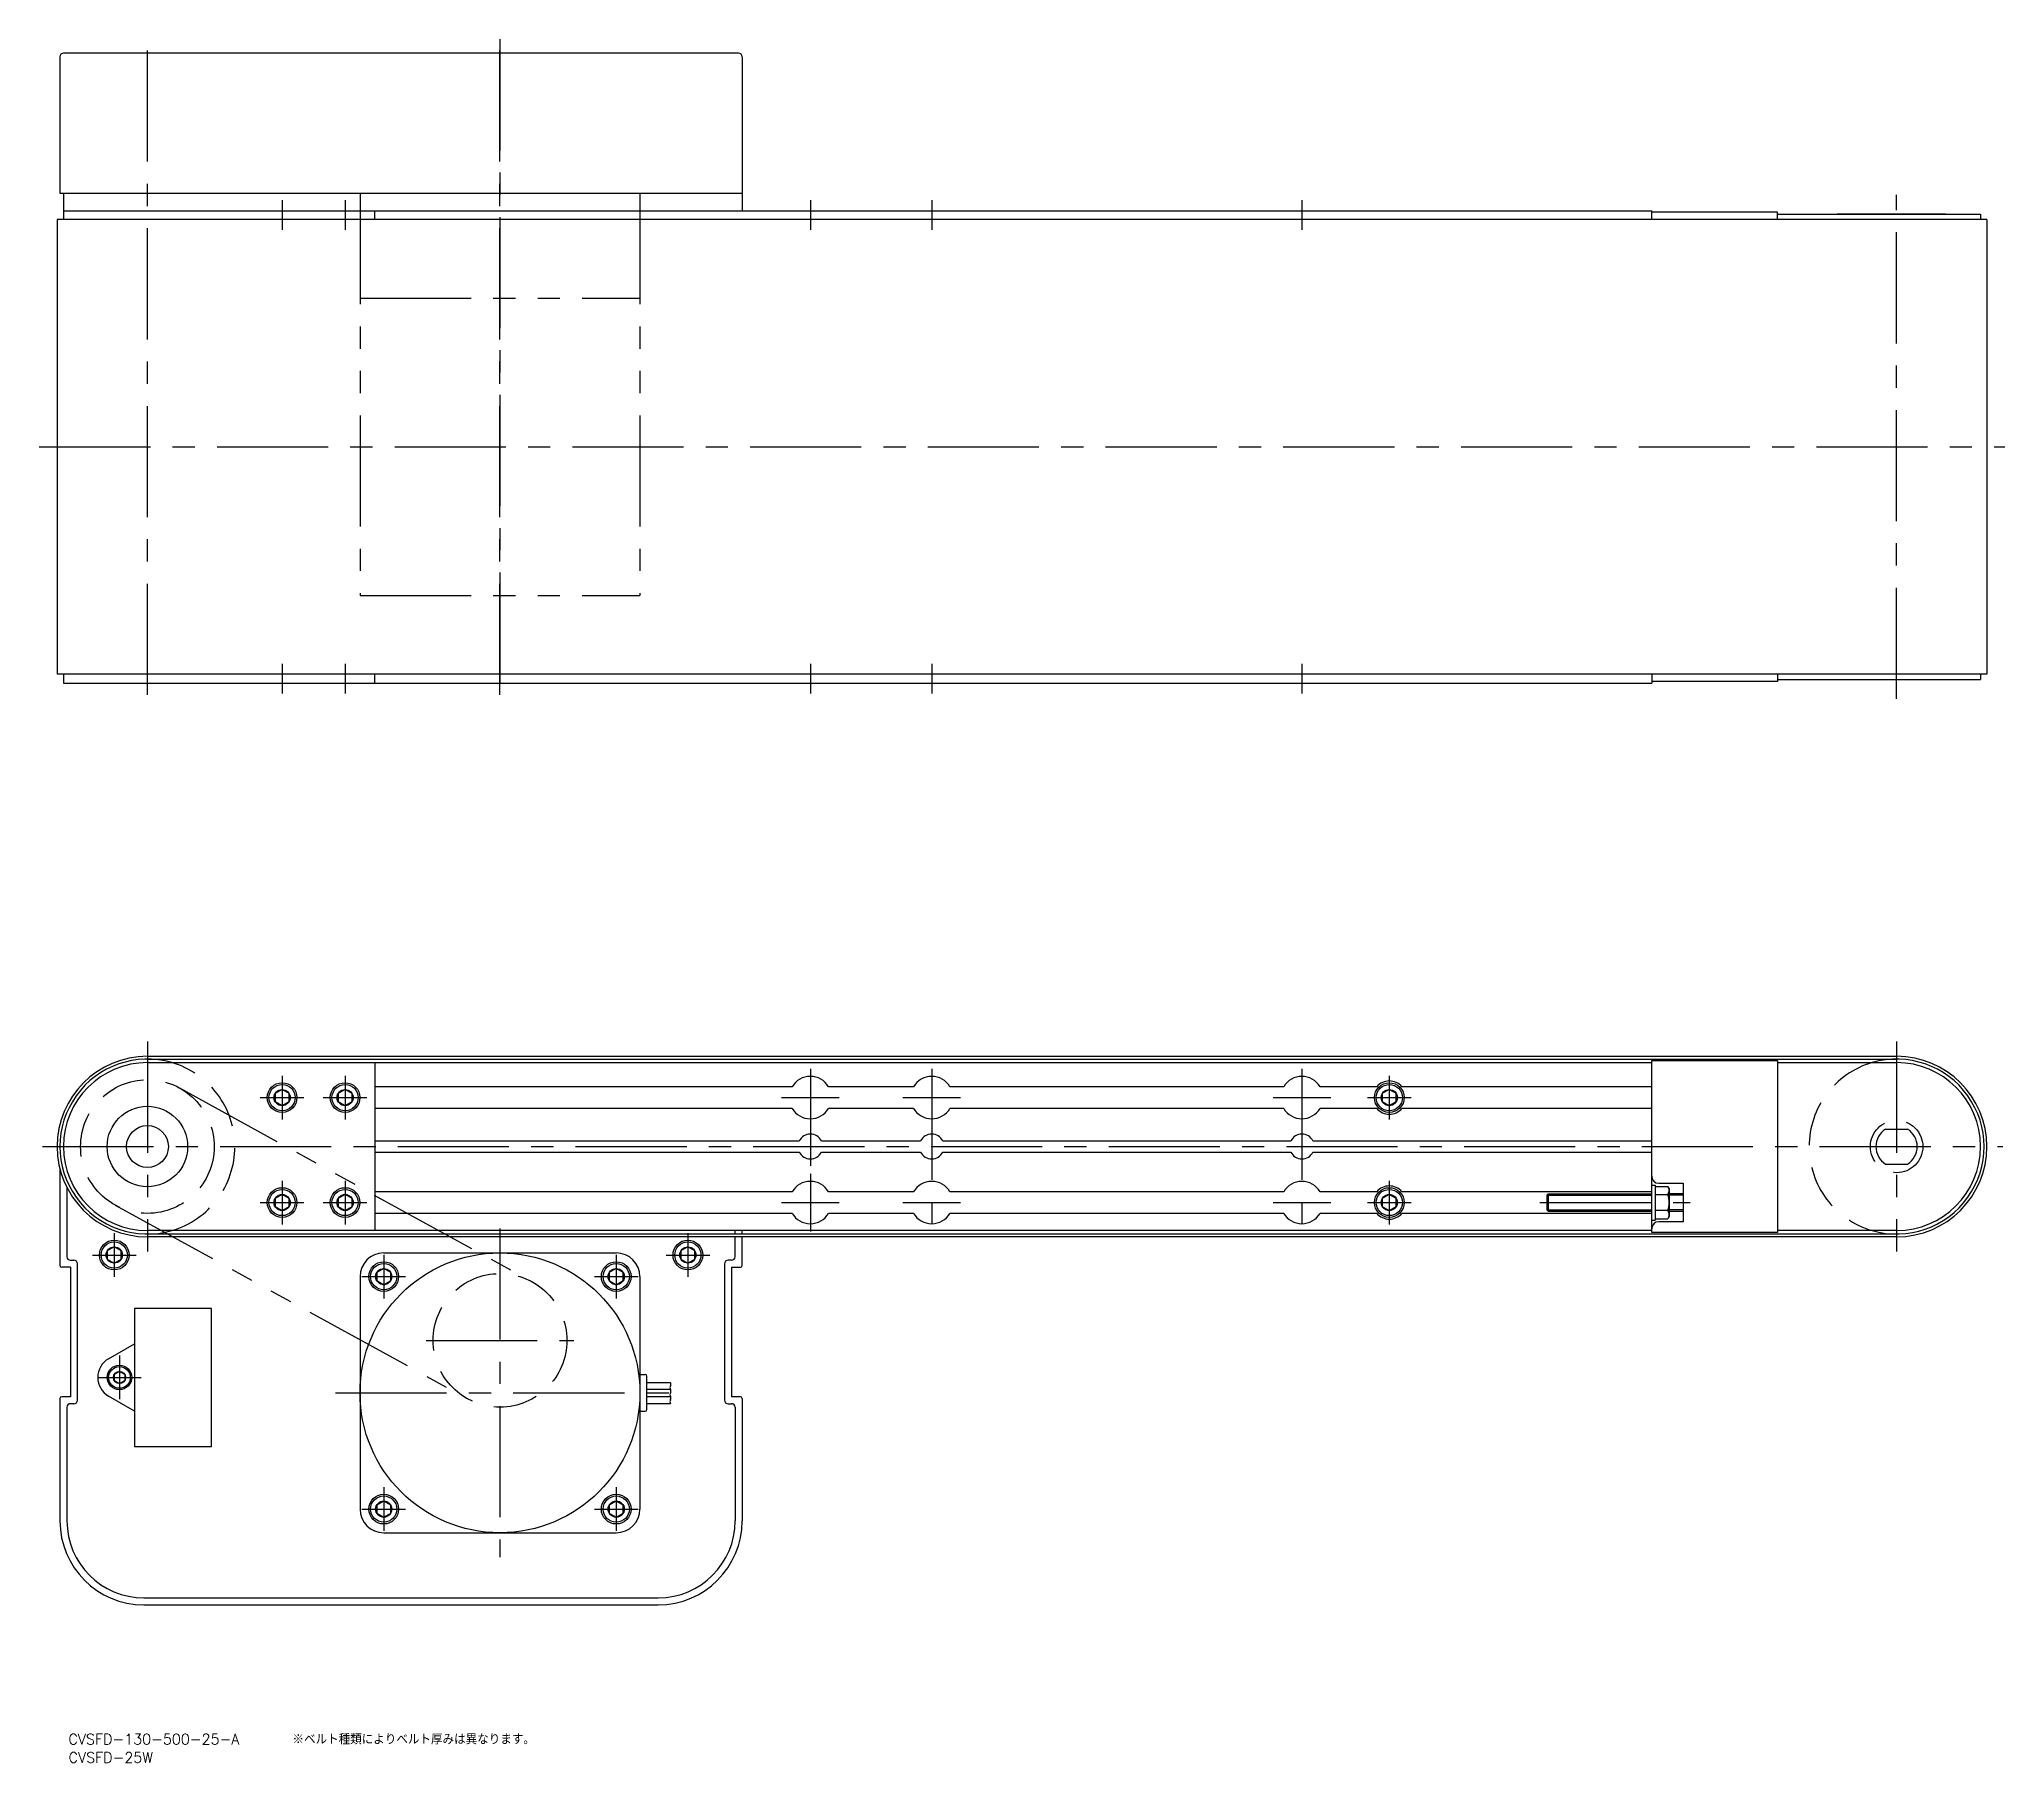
# Model space of a CAD drawing. Extents: x -31 to 531, y -176 to 316.
import ezdxf

# ---------------------------------------------------------------- set-up
doc = ezdxf.new("R2010")
doc.units = 0
for name, pattern in [('CENTER', [50.8, 31.75, -6.35, 6.35, -6.35]), ('DASHED', [19.05, 12.7, -6.35]), ('PHANTOM', [63.5, 31.75, -6.35, 6.35, -6.35, 6.35, -6.35])]:
    doc.linetypes.add(name, pattern=pattern)
doc.layers.get('0').update_dxf_attribs({"linetype": 'CONTINUOUS'})
doc.layers.add('CENTER', color=1, linetype='CENTER')
doc.styles.get("Standard").update_dxf_attribs({"font": 'txt.shx', "height": 3, "bigfont": 'bigfont.shx'})

# ---------------------------------------------------------------- blocks, each defined once
blk = doc.blocks.new('*U1')
at = {"color": 7, "linetype": 'CONTINUOUS'}
blk.add_text('CVSFD-130-500-25-A', height=3, dxfattribs=at).set_placement((-22.58, -170.9))
blk = doc.blocks.new('*U2')
at = {"color": 7, "linetype": 'CONTINUOUS'}
blk.add_text('CVSFD-25W', height=3, dxfattribs=at).set_placement((-22.54, -176.12))
blk = doc.blocks.new('*U3')
at = {"color": 7, "linetype": 'CONTINUOUS'}
blk.add_text('※ベルト種類によりベルト厚みは異なります。', height=3, dxfattribs=at).set_placement((41.46, -170.9))

msp = doc.modelspace()

# ---------------------------------------------------------------- linework, layer by layer
at = {"color": 7, "linetype": 'CONTINUOUS'}
for p, q in [((-25, 311.5), (-25, 272.5)), ((169, 312.5), (-24, 312.5)), ((164.71, 312.5), (-20, 312.5)), ((170, 311.5), (170, 272.5)), ((-25, 272.5), (170, 272.5)), ((-24, 272.5), (46.5, 272.5)), ((-24, 272.5), (-24, 265)), ((170, 272.5), (170, 267.5)), ((525.8, 265), (-25.8, 265)), ((-25.8, 265), (-25.8, 135)), ((-24, 267.5), (430, 267.5)), ((65, 265), (65, 267.5)), ((430, 265), (430, 267.5)), ((466, 267.1), (430, 267.1)), ((466, 265), (466, 267.1)), ((466, 266.5), (523.99, 266.5)), ((470.08, 266.5), (524, 266.5)), ((513.97, 266.5), (482.97, 266.5)), ((524, 266.5), (524, 265)), ((525.8, 265), (525.8, 135)), ((525.8, 135), (-25.8, 135)), ((-24, 135), (-24, 132.5)), ((65, 132.5), (65, 135)), ((430, 135), (430, 132.5)), ((466, 135), (466, 132.9)), ((524, 135), (524, 133.5)), ((-24, 132.5), (430, 132.5)), ((359.14, 132.5), (430, 132.5)), ((395.01, 132.5), (430, 132.5)), ((466, 132.9), (430, 132.9)), ((466, 133.5), (524, 133.5)), ((0, 25.8), (500, 25.8)), ((0, 25), (500, 25)), ((0, 24), (430, 24)), ((65, 24), (65, -24)), ((430, 24.6), (466, 24.6)), ((430, -24.6), (430, 24.6)), ((466, 24.6), (466, -24.6)), ((466, 24), (500, 24)), ((184.3, 17.1), (65, 17.1)), ((219, 17.1), (194.7, 17.1)), ((324.8, 17.1), (229.4, 17.1)), ((351.4, 17.1), (335.2, 17.1)), ((430, 17.1), (358.6, 17.1)), ((38.5, 16.31), (36.5, 15.15)), ((36.5, 15.15), (36.5, 12.85)), ((36.5, 12.85), (38.5, 11.69)), ((40.5, 15.15), (38.5, 16.31)), ((38.5, 11.69), (40.5, 12.85)), ((40.5, 12.85), (40.5, 15.15)), ((56.51, 16.31), (54.51, 15.15)), ((54.51, 15.15), (54.51, 12.85)), ((54.51, 12.85), (56.51, 11.69)), ((58.51, 15.15), (56.51, 16.31)), ((56.51, 11.69), (58.51, 12.85)), ((58.51, 12.85), (58.51, 15.15)), ((355, 16.31), (353, 15.15)), ((353, 15.15), (353, 12.85)), ((353, 12.85), (355, 11.69)), ((357, 15.15), (355, 16.31)), ((355, 11.69), (357, 12.85)), ((357, 12.85), (357, 15.15)), ((184.3, 10.9), (65, 10.9)), ((219, 10.9), (194.7, 10.9)), ((324.8, 10.9), (229.4, 10.9)), ((351.4, 10.9), (335.2, 10.9)), ((430, 10.9), (358.6, 10.9)), ((65, 1.6), (186.33, 1.6)), ((192.67, 1.6), (221.03, 1.6)), ((227.37, 1.6), (326.83, 1.6)), ((333.17, 1.6), (430, 1.6)), ((496.87, 5), (503.13, 5)), ((65, -1.6), (186.33, -1.6)), ((192.67, -1.6), (221.03, -1.6)), ((227.37, -1.6), (326.83, -1.6)), ((333.17, -1.6), (430, -1.6)), ((496.87, -5), (503.13, -5)), ((-25, -6.37), (-25, -34)), ((430, -11), (431, -11)), ((431, -11), (431, -21)), ((432, -10.5), (439, -10.5)), ((439, -10.5), (439, -21.5)), ((-23.01, -11.68), (-23.01, -31.5)), ((38.5, -13.69), (36.5, -14.85)), ((36.5, -14.85), (36.5, -17.15)), ((40.5, -14.85), (38.5, -13.69)), ((40.5, -17.15), (40.5, -14.85)), ((56.51, -13.69), (54.51, -14.85)), ((54.51, -14.85), (54.51, -17.15)), ((58.51, -14.85), (56.51, -13.69)), ((58.51, -17.15), (58.51, -14.85)), ((184.3, -12.9), (65, -12.9)), ((219, -12.9), (194.7, -12.9)), ((324.8, -12.9), (229.4, -12.9)), ((351.4, -12.9), (335.2, -12.9)), ((355, -13.69), (353, -14.85)), ((353, -14.85), (353, -17.15)), ((357, -14.85), (355, -13.69)), ((357, -17.15), (357, -14.85)), ((430, -12.9), (358.6, -12.9)), ((400.43, -13.5), (400, -13.93)), ((400, -13.93), (400, -18.07)), ((400.43, -13.5), (400.43, -18.5)), ((400.43, -13.5), (430, -13.5)), ((431, -11.38), (434.64, -11.38)), ((431, -13.69), (434.64, -13.69)), ((435, -12), (434.64, -11.38)), ((435, -12), (435, -20)), ((439, -13.5), (435, -13.5)), ((36.5, -17.15), (38.5, -18.31)), ((38.5, -18.31), (40.5, -17.15)), ((54.51, -17.15), (56.51, -18.31)), ((56.51, -18.31), (58.51, -17.15)), ((184.3, -19.1), (65, -19.1)), ((219, -19.1), (194.7, -19.1)), ((324.8, -19.1), (229.4, -19.1)), ((351.4, -19.1), (335.2, -19.1)), ((353, -17.15), (355, -18.31)), ((355, -18.31), (357, -17.15)), ((430, -19.1), (358.6, -19.1)), ((400, -18.07), (400.43, -18.5)), ((400.43, -18.5), (430, -18.5)), ((430, -21), (431, -21)), ((434.64, -18.31), (431, -18.31)), ((431, -20.62), (434.64, -20.62)), ((439, -21.5), (432, -21.5)), ((435, -20), (434.64, -20.62)), ((435, -18.5), (439, -18.5)), ((430, -24), (0, -24)), ((500, -25), (0, -25)), ((500, -25.8), (0, -25.8)), ((168, -25), (168, -24)), ((168, -31.5), (168, -25.8)), ((170, -25), (170, -24)), ((170, -34), (170, -25.8)), ((466, -24.6), (430, -24.6)), ((500, -24), (466, -24)), ((-22.01, -32.5), (-21, -32.5)), ((-20, -72.5), (-20, -33.5)), ((-9.48, -28.69), (-11.48, -29.85)), ((-11.48, -29.85), (-11.48, -32.15)), ((-11.48, -32.15), (-9.48, -33.31)), ((-7.48, -29.85), (-9.48, -28.69)), ((-9.48, -33.31), (-7.48, -32.15)), ((-7.48, -32.15), (-7.48, -29.85)), ((67.55, -30.4), (134.01, -30.4)), ((154.49, -28.69), (152.49, -29.85)), ((152.49, -29.85), (152.49, -32.15)), ((152.49, -32.15), (154.49, -33.31)), ((156.49, -29.85), (154.49, -28.69)), ((154.49, -33.31), (156.49, -32.15)), ((156.49, -32.15), (156.49, -29.85)), ((165, -33.5), (165, -72.5)), ((167, -32.5), (166, -32.5)), ((-22, -34.5), (-24.5, -34.5)), ((-22, -34.5), (-22, -71.5)), ((60.78, -37.17), (60.78, -103.63)), ((67.55, -34.86), (65.55, -36.01)), ((65.55, -36.01), (65.55, -38.32)), ((65.55, -38.32), (67.55, -39.48)), ((69.55, -36.01), (67.55, -34.86)), ((67.55, -39.48), (69.55, -38.32)), ((69.55, -38.32), (69.55, -36.01)), ((134.01, -34.86), (132.01, -36.01)), ((132.01, -36.01), (132.01, -38.32)), ((132.01, -38.32), (134.01, -39.48)), ((136.01, -36.01), (134.01, -34.86)), ((134.01, -39.48), (136.01, -38.32)), ((136.01, -38.32), (136.01, -36.01)), ((140.78, -37.17), (140.78, -103.63)), ((167, -34.5), (169.5, -34.5)), ((167, -34.5), (167, -71.5)), ((18.31, -46.25), (-3.69, -46.25)), ((-3.69, -46.25), (-3.69, -85.75)), ((18.31, -85.75), (18.31, -46.25)), ((-11.09, -60.63), (-3.69, -56.36)), ((-7.99, -64.27), (-9.49, -65.13)), ((-9.49, -65.13), (-9.49, -66.87)), ((-9.49, -66.87), (-7.99, -67.73)), ((-6.49, -65.13), (-7.99, -64.27)), ((-7.99, -67.73), (-6.49, -66.87)), ((-6.49, -65.13), (-6.49, -66.87)), ((140.78, -65.15), (142.28, -65.15)), ((142.78, -75.15), (142.78, -65.65)), ((142.78, -67.4), (149.48, -67.4)), ((-25, -72), (-25, -107)), ((-22, -71.5), (-24.5, -71.5)), ((-3.69, -75.64), (-11.09, -71.37)), ((149.48, -69.4), (142.78, -69.4)), ((142.78, -71.4), (149.48, -71.4)), ((169.5, -71.5), (167, -71.5)), ((170, -72), (170, -107)), ((-23, -74.5), (-23, -107)), ((-21, -73.5), (-22, -73.5)), ((140.78, -75.65), (142.28, -75.65)), ((142.78, -73.4), (149.48, -73.4)), ((166, -73.5), (167, -73.5)), ((168, -74.5), (168, -107)), ((-3.69, -85.75), (18.31, -85.75)), ((67.55, -101.32), (65.55, -102.48)), ((65.55, -102.48), (65.55, -104.79)), ((65.55, -104.79), (67.55, -105.94)), ((69.55, -102.48), (67.55, -101.32)), ((67.55, -105.94), (69.55, -104.79)), ((69.55, -104.79), (69.55, -102.48)), ((134.01, -101.32), (132.01, -102.48)), ((132.01, -102.48), (132.01, -104.79)), ((132.01, -104.79), (134.01, -105.94)), ((136.01, -102.48), (134.01, -101.32)), ((134.01, -105.94), (136.01, -104.79)), ((136.01, -104.79), (136.01, -102.48)), ((67.55, -110.4), (134.01, -110.4)), ((-1, -129), (146, -129)), ((-1, -131), (146, -131))]:
    msp.add_line(p, q, dxfattribs=at)
at = {"color": 3, "linetype": 'PHANTOM'}
for p, q in [((60.78, 272.5), (60.78, 157.5)), ((140.78, 272.5), (140.78, 157.5)), ((60.78, 242.5), (140.78, 242.5)), ((60.78, 157.5), (140.78, 157.5)), ((9.2, 16.74), (109.98, -38.66)), ((-9.2, -16.74), (91.58, -72.14))]:
    msp.add_line(p, q, dxfattribs=at)
at = {"color": 3, "linetype": 'CONTINUOUS'}
for p, q in [((400, -13.93), (430, -13.93)), ((439, -13.93), (435, -13.93)), ((400, -18.07), (430, -18.07)), ((439, -18.07), (435, -18.07))]:
    msp.add_line(p, q, dxfattribs=at)
at = {"color": 3, "linetype": 'DASHED'}
for centre, radius in [((0, 0), 19.1), ((500, 0), 7.5), ((100.78, -55.4), 19.1)]:
    msp.add_circle(centre, radius, dxfattribs=at)
at = {"color": 7, "linetype": 'CONTINUOUS'}
for centre, radius in [((38.5, 14), 4.25), ((38.5, 14), 3.75), ((56.51, 14), 4.25), ((56.51, 14), 3.75), ((355, 14), 4.25), ((355, 14), 3.75), ((0, 0), 11.5), ((38.5, 14), 2.31), ((56.51, 14), 2.31), ((355, 14), 2.31), ((0, 0), 6), ((38.5, -16), 4.25), ((38.5, -16), 3.75), ((38.5, -16), 2.31), ((56.51, -16), 4.25), ((56.51, -16), 3.75), ((56.51, -16), 2.31), ((355, -16), 4.25), ((355, -16), 3.75), ((355, -16), 2.31), ((-9.48, -31), 4.25), ((-9.48, -31), 3.75), ((154.49, -31), 4.25), ((154.49, -31), 3.75), ((-9.48, -31), 2.31), ((100.78, -70.4), 40), ((67.55, -37.17), 4.25), ((67.55, -37.17), 3.75), ((134.01, -37.17), 4.25), ((134.01, -37.17), 3.75), ((154.49, -31), 2.31), ((67.55, -37.17), 2.31), ((134.01, -37.17), 2.31), ((-7.99, -66), 3.5), ((-7.99, -66), 3.1), ((-7.99, -66), 1.73), ((67.55, -103.63), 4.25), ((67.55, -103.63), 3.75), ((134.01, -103.63), 4.25), ((134.01, -103.63), 3.75), ((67.55, -103.63), 2.31), ((134.01, -103.63), 2.31)]:
    msp.add_circle(centre, radius, dxfattribs=at)
for centre, radius, start, end in [((-24, 311.5), 1, 90, 180), ((169, 311.5), 1, 0, 90), ((0, 0), 25.8, 90, 270), ((0, 0), 25, 73.7398, 286.2602), ((0, 0), 24, 90, 270), ((500, 0), 25, 253.7398, 106.2602), ((500, 0), 25.8, 270, 90), ((500, 0), 24, 270, 90), ((189.5, 14), 6.05, 30.8236, 149.1764), ((224.2, 14), 6.05, 30.8236, 149.1764), ((330, 14), 6.05, 30.8236, 149.1764), ((355, 14), 4.75, 40.7403, 139.2597), ((355, 14), 4.75, 40.7403, 139.2597), ((189.5, 14), 6.05, 210.8236, 329.1764), ((224.2, 14), 6.05, 210.8236, 329.1764), ((330, 14), 6.05, 210.8236, 329.1764), ((355, 14), 4.75, 220.7403, 319.2597), ((355, 14), 4.75, 220.7403, 319.2597), ((189.5, 0), 3.55, 26.7889, 153.2111), ((224.2, 0), 3.55, 26.7889, 153.2111), ((330, 0), 3.55, 26.7889, 153.2111), ((500, 0), 5.9, 122.0638, 237.9362), ((500, 0), 5.9, 302.0638, 57.9362), ((189.5, 0), 3.55, 206.7889, 333.2111), ((224.2, 0), 3.55, 206.7889, 333.2111), ((330, 0), 3.55, 206.7889, 333.2111), ((189.5, -16), 6.05, 30.8236, 149.1764), ((224.2, -16), 6.05, 30.8236, 149.1764), ((330, -16), 6.05, 30.8236, 149.1764), ((432, -8.5), 2, 180, 270), ((355, -16), 4.75, 40.7403, 139.2597), ((355, -16), 4.75, 40.7403, 139.2597), ((432.96, -12.54), 2.04, 325.6158, 25.6158), ((427.36, -16), 7.64, 342.412, 17.588), ((189.5, -16), 6.05, 210.8236, 329.1764), ((224.2, -16), 6.05, 210.8236, 329.1764), ((330, -16), 6.05, 210.8236, 329.1764), ((355, -16), 4.75, 220.7403, 319.2597), ((355, -16), 4.75, 220.7403, 319.2597), ((432, -23.5), 2, 90, 180), ((432.96, -19.46), 2.04, 334.3842, 34.3842), ((-22.01, -31.5), 1, 180, 270), ((-21, -33.5), 1, 0, 90), ((67.55, -37.17), 6.77, 90, 180), ((134.01, -37.17), 6.77, 0, 90), ((166, -33.5), 1, 90, 180), ((167, -31.5), 1, 270, 0), ((-24.5, -34), 0.5, 180, 270), ((169.5, -34), 0.5, 270, 0), ((-7.99, -66), 6.2, 120, 240), ((142.28, -65.65), 0.5, 0, 90), ((-24.5, -72), 0.5, 90, 180), ((-21, -72.5), 1, 270, 0), ((166, -72.5), 1, 180, 270), ((169.5, -72), 0.5, 0, 90), ((-22, -74.5), 1, 90, 180), ((142.28, -75.15), 0.5, 270, 0), ((167, -74.5), 1, 0, 90), ((67.55, -103.63), 6.77, 180, 270), ((134.01, -103.63), 6.77, 270, 0), ((-1, -107), 24, 180, 270), ((-1, -107), 22, 180, 270), ((146, -107), 22, 270, 0), ((146, -107), 24, 270, 0)]:
    msp.add_arc(centre, radius, start, end, dxfattribs=at)
at = {"color": 3, "linetype": 'DASHED'}
for centre, start, end in [((0, 0), 286.2602, 73.7398), ((500, 0), 106.2602, 253.7398)]:
    msp.add_arc(centre, 25, start, end, dxfattribs=at)
at = {"color": 3, "linetype": 'CONTINUOUS'}
for centre, start, end in [((148.61, -67.9), 330, 30), ((150.35, -68.9), 150, 210), ((150.35, -70.9), 150, 210), ((150.35, -72.9), 150, 210), ((148.61, -69.9), 330, 30), ((148.61, -71.9), 330, 30)]:
    msp.add_arc(centre, 1, start, end, dxfattribs=at)
at = {"layer": 'CENTER', "color": 1, "linetype": 'CENTER'}
for p, q in [((0, 129.13), (0, 316.5)), ((100.78, 316.5), (100.78, 128.5)), ((100.78, 129.13), (100.78, 316.5)), ((38.5, 270.5), (38.5, 262)), ((56.51, 270.5), (56.51, 262)), ((189.5, 270.5), (189.5, 262)), ((224.2, 270.5), (224.2, 262)), ((330, 270.5), (330, 262)), ((500, 127.99), (500, 272.01)), ((-30.9, 200), (530.9, 200)), ((38.5, 138), (38.5, 129.5)), ((56.51, 138), (56.51, 129.5)), ((189.5, 138), (189.5, 129.5)), ((224.2, 138), (224.2, 129.5)), ((330, 138), (330, 129.5)), ((0, 30), (0, -30)), ((500, 30), (500, -30)), ((38.5, 20.25), (38.5, 7.75)), ((56.51, 20.25), (56.51, 7.75)), ((189.5, 22.25), (189.5, -5.55)), ((224.2, 22.25), (224.2, -24.25)), ((330, 22.25), (330, -24.25)), ((355, 20.25), (355, 7.75)), ((32.25, 14), (44.75, 14)), ((50.26, 14), (62.76, 14)), ((181.25, 14), (197.75, 14)), ((215.95, 14), (232.45, 14)), ((321.75, 14), (338.25, 14)), ((348.75, 14), (361.25, 14)), ((-30, 0), (530.4, 0)), ((38.5, -9.75), (38.5, -22.25)), ((56.51, -9.75), (56.51, -22.25)), ((189.5, -7.75), (189.5, -24.25)), ((355, -9.75), (355, -22.25)), ((32.25, -16), (44.75, -16)), ((50.26, -16), (62.76, -16)), ((181.25, -16), (197.75, -16)), ((215.95, -16), (232.45, -16)), ((321.75, -16), (338.25, -16)), ((348.75, -16), (361.25, -16)), ((398, -16), (441, -16)), ((-9.48, -24.75), (-9.48, -37.25)), ((100.78, -23.4), (100.78, -117.4)), ((154.49, -24.75), (154.49, -37.25)), ((-15.73, -31), (-3.23, -31)), ((67.55, -30.92), (67.55, -43.42)), ((134.01, -30.92), (134.01, -43.42)), ((148.24, -31), (160.74, -31)), ((61.3, -37.17), (73.8, -37.17)), ((127.76, -37.17), (140.26, -37.17)), ((79.68, -55.4), (121.88, -55.4)), ((-7.99, -59.75), (-7.99, -72.25)), ((-14.24, -66), (-1.74, -66)), ((53.78, -70.4), (151.48, -70.4)), ((67.55, -97.38), (67.55, -109.88)), ((134.01, -97.38), (134.01, -109.88)), ((61.3, -103.63), (73.8, -103.63)), ((127.76, -103.63), (140.26, -103.63))]:
    msp.add_line(p, q, dxfattribs=at)

# ---------------------------------------------------------------- block references
at = {"color": 7, "linetype": 'CONTINUOUS'}
for name in ['*U1', '*U3', '*U2']:
    msp.add_blockref(name, (0, 0), dxfattribs=at)

doc.saveas('drawing.dxf')
